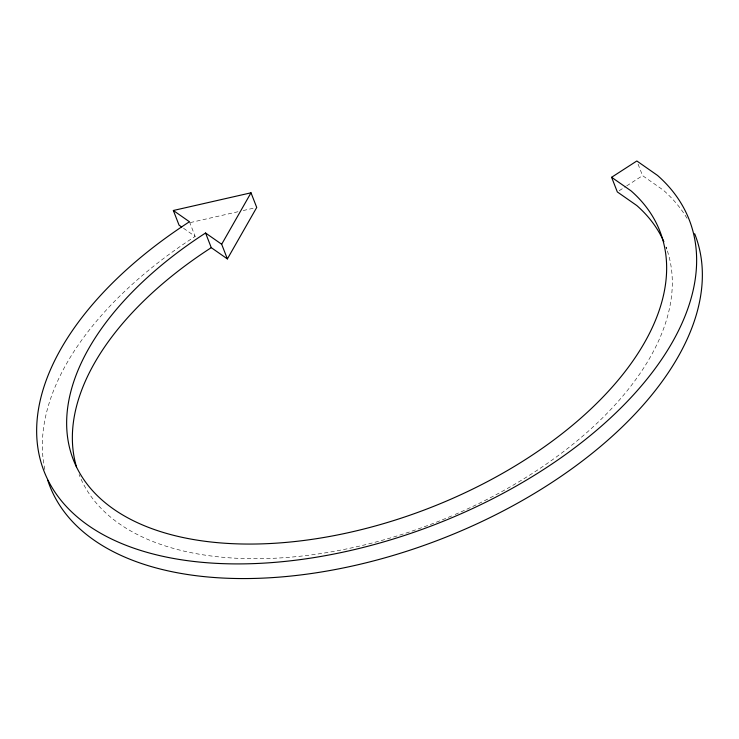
<?xml version="1.0" encoding="UTF-8"?>
<svg xmlns="http://www.w3.org/2000/svg" width="739" height="739" viewBox="0 0 739 739"><rect width="100%" height="100%" fill="white"/><g stroke="black" fill="none" stroke-linecap="round" stroke-linejoin="round"><path stroke-width="0.55" stroke-dasharray="3.69 2.77" d="M619.19 190.736L625.73 186.505M626.672 185.895L642.561 175.633L663.216 190.062A346.231 191.604 -21.3 0 1 687.566 219.215M190.311 222.587L238.715 211.566M243.214 210.541L254.475 207.973M183.531 228.277L195.17 236.406A346.231 191.604 -21.3 0 0 44.876 469.653M638.071 164.113L642.561 175.633M666.8 249.08L665.987 246.992A314.749 174.182 -21.3 0 1 452.739 515.489M189.452 221.755L195.17 236.406M451.686 515.942A314.749 174.182 -21.3 0 1 79.091 474.493"/><path stroke-width="1.11" d="M227.381 258.918L221.672 244.258L251.011 192.805L256.729 207.465L227.381 258.918L211.271 247.657L205.562 233.007A314.749 174.182 -21.3 0 0 109.621 506.224A314.749 174.182 -21.3 0 0 514.907 466.097A314.749 174.182 -21.3 0 0 631.06 190.874L611.606 177.286L636.842 160.973L657.498 175.411A346.231 191.604 -21.3 0 1 529.734 478.151A346.231 191.604 -21.3 0 1 83.913 522.288A346.231 191.604 -21.3 0 1 189.452 221.755L173.342 210.495L251.011 192.805M205.562 233.007L221.672 244.258M181.748 227.03L179.06 225.155L173.342 210.495M611.606 177.286L617.324 191.937L636.778 205.534A314.749 174.182 -21.3 0 1 663.881 241.718M76.523 467.002A314.749 174.182 -21.3 0 1 211.271 247.657M694.642 233.681A346.231 191.604 -21.3 0 1 437.599 540.394A346.231 191.604 -21.3 0 1 47.767 480.341"/></g></svg>
